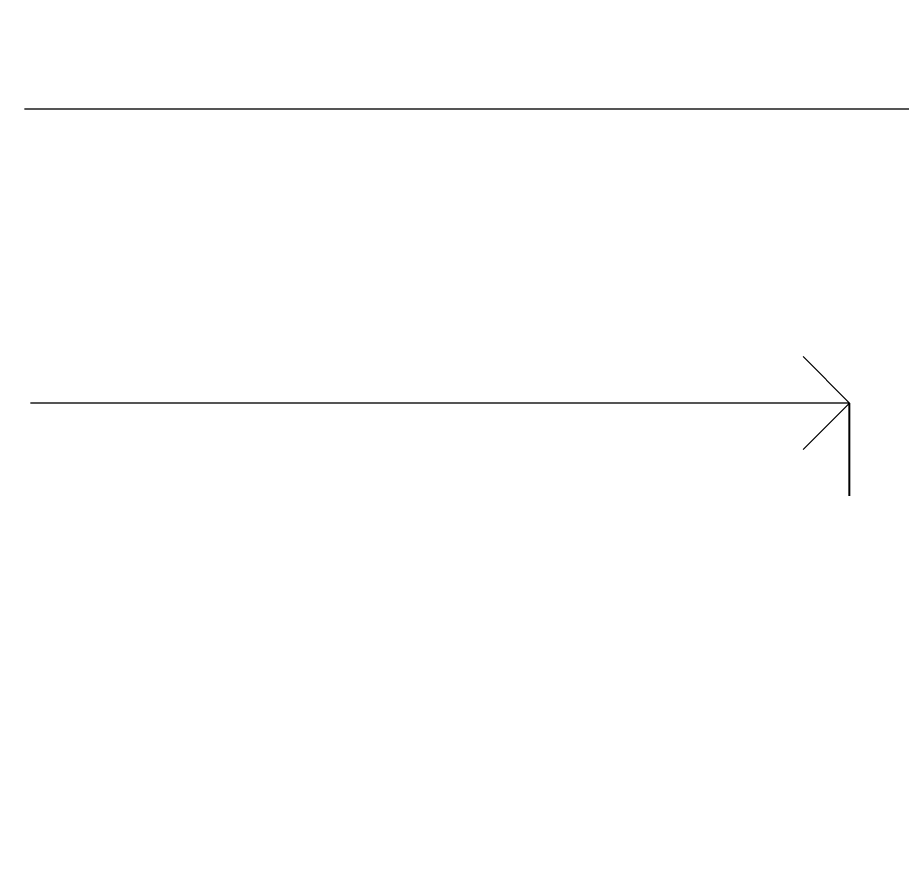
# Model space of a CAD drawing. Header units: inches. Extents: x -605 to 2991212, y -2872845 to 0.
# Drawn here: x 2406628 to 2408530, y -2718223 to -2716410 of the extents above; entities that cross this region are included whole.
import ezdxf

# ---------------------------------------------------------------- set-up
doc = ezdxf.new("R2010")
doc.units = ezdxf.units.IN
doc.header["$LTSCALE"] = 600
doc.header["$MEASUREMENT"] = 0
doc.layers.add('DIM', color=251, linetype='Continuous', lineweight=0)
doc.styles.add('DIM', font='geniso.shx', dxfattribs={"width": 0.85})
doc.dimstyles.new('ST-100', dxfattribs={"dimscale": 100, "dimtxt": 2.5, "dimasz": 2, "dimexe": 0.18, "dimexo": 0.0625, "dimgap": 0.2, "dimtad": 0, "dimdec": 0, "dimzin": 0, "dimdsep": 46, "dimtxsty": 'DIM', "dimblk": 'OPEN90', "dimcen": 0.09, "dimclrd": 256, "dimclrt": 7, "dimadec": 0, "dimazin": 0, "dimtfac": 1, "dimtdec": 0, "dimtofl": 0, "dimtmove": 0, "dimatfit": 3, "dimldrblk": 'OPEN90', "dimfxl": 1, "dimtolj": 1, "dimtzin": 0, "dimlwd": -1, "dimarcsym": 0})

# ---------------------------------------------------------------- blocks, each defined once
blk = doc.blocks.new('_Open90')
at = {"color": 0, "linetype": 'ByBlock', "lineweight": -2}
for p, q in [((-0.5, 0.5), (0, 0)), ((0, 0), (-1, 0)), ((0, 0), (-0.5, -0.5))]:
    blk.add_line(p, q, dxfattribs=at)
blk = doc.blocks.new('*D2202')
at = {"layer": 'Defpoints', "color": 0}
for p in [(2408418.7, -2717239.9), (2404188.7, -2718342.8), (2408418.7, -2718457.8)]:
    blk.add_point(p, dxfattribs=at)
at = {"layer": 'DIM', "color": 0, "lineweight": -2}
for p, q in [((2404188.7, -2717439.9), (2404188.7, -2717239.9)), ((2408418.7, -2717439.9), (2408418.7, -2717239.9))]:
    blk.add_line(p, q, dxfattribs=at)
at = {"layer": 'DIM'}
for p, q in [((2404388.7, -2717239.9), (2405952.1, -2717239.9)), ((2408218.7, -2717239.9), (2406655.3, -2717239.9))]:
    blk.add_line(p, q, dxfattribs=at)
at = {"layer": 'DIM', "xscale": 200, "yscale": 200, "zscale": 200, "rotation": 180}
blk.add_blockref('_Open90', (2404188.7, -2717239.9), dxfattribs=at)
at = {"layer": 'DIM', "xscale": 200, "yscale": 200, "zscale": 200}
blk.add_blockref('_Open90', (2408418.7, -2717239.9), dxfattribs=at)
at = {"layer": 'DIM', "color": 7, "insert": (2406303.7, -2717239.9), "char_height": 300, "attachment_point": 5, "style": 'DIM'}
blk.add_mtext('\\A1;4230', dxfattribs=at)
blk = doc.blocks.new('*D2203')
at = {"layer": 'Defpoints', "color": 0}
for p in [(2409168.7, -2717239.9), (2409168.7, -2718342.8), (2408418.7, -2718457.8)]:
    blk.add_point(p, dxfattribs=at)
at = {"layer": 'DIM'}
for p, q in [((2408218.7, -2717239.9), (2408018.7, -2717239.9)), ((2409368.7, -2717239.9), (2409568.7, -2717239.9))]:
    blk.add_line(p, q, dxfattribs=at)
at = {"layer": 'DIM', "color": 0, "lineweight": -2}
for p, q in [((2408418.7, -2717439.9), (2408418.7, -2717239.9)), ((2409168.7, -2717439.9), (2409168.7, -2717239.9))]:
    blk.add_line(p, q, dxfattribs=at)
at = {"layer": 'DIM', "xscale": 200, "yscale": 200, "zscale": 200}
blk.add_blockref('_Open90', (2408418.7, -2717239.9), dxfattribs=at)
at = {"layer": 'DIM', "xscale": 200, "yscale": 200, "zscale": 200, "rotation": 180}
blk.add_blockref('_Open90', (2409168.7, -2717239.9), dxfattribs=at)
at = {"layer": 'DIM', "color": 7, "insert": (2408793.7, -2717239.9), "char_height": 300, "attachment_point": 5, "style": 'DIM'}
blk.add_mtext('\\A1;750', dxfattribs=at)
blk = doc.blocks.new('*D2206')
at = {"layer": 'Defpoints', "color": 0}
for p in [(2402538.7, -2716606.5), (2402538.7, -2718192.8), (2410068.7, -2718192.8)]:
    blk.add_point(p, dxfattribs=at)
at = {"layer": 'DIM', "color": 0, "lineweight": -2}
for p, q in [((2402538.7, -2716806.5), (2402538.7, -2716606.5)), ((2410068.7, -2716806.5), (2410068.7, -2716606.5))]:
    blk.add_line(p, q, dxfattribs=at)
at = {"layer": 'DIM'}
for p, q in [((2402738.7, -2716606.5), (2405964.9, -2716606.5)), ((2409868.7, -2716606.5), (2406642.6, -2716606.5))]:
    blk.add_line(p, q, dxfattribs=at)
at = {"layer": 'DIM', "xscale": 200, "yscale": 200, "zscale": 200, "rotation": 180}
blk.add_blockref('_Open90', (2402538.7, -2716606.5), dxfattribs=at)
at = {"layer": 'DIM', "xscale": 200, "yscale": 200, "zscale": 200}
blk.add_blockref('_Open90', (2410068.7, -2716606.5), dxfattribs=at)
at = {"layer": 'DIM', "color": 7, "insert": (2406303.7, -2716606.5), "char_height": 300, "attachment_point": 5, "style": 'DIM'}
blk.add_mtext('\\A1;7530', dxfattribs=at)

msp = doc.modelspace()

# ---------------------------------------------------------------- dimensions: what is measured, and where the dimension line sits
at = {"layer": 'DIM'}
for base, p1, p2, picture, middle in [((2402538.7, -2716606.5), (2410068.7, -2718192.8), (2402538.7, -2718192.8), '*D2206', (2406303.7, -2716606.5)), ((2408418.7, -2717239.9), (2404188.7, -2718342.8), (2408418.7, -2718457.8), '*D2202', (2406303.7, -2717239.9)), ((2409168.7, -2717239.9), (2408418.7, -2718457.8), (2409168.7, -2718342.8), '*D2203', (2408793.7, -2717239.9))]:
    dim = msp.add_linear_dim(base=base, p1=p1, p2=p2, dimstyle='ST-100', override={"dimtxt": 3, "dimexe": 0, "dimexo": 0, "dimtmove": 1, "dimfxl": 2, "dimfxlon": 1, "dimtfillclr": 256, "dimarcsym": 1}, dxfattribs=at)
    dim.commit()
    dim.dimension.update_dxf_attribs({"geometry": picture, "text_midpoint": middle})

doc.saveas('drawing.dxf')
